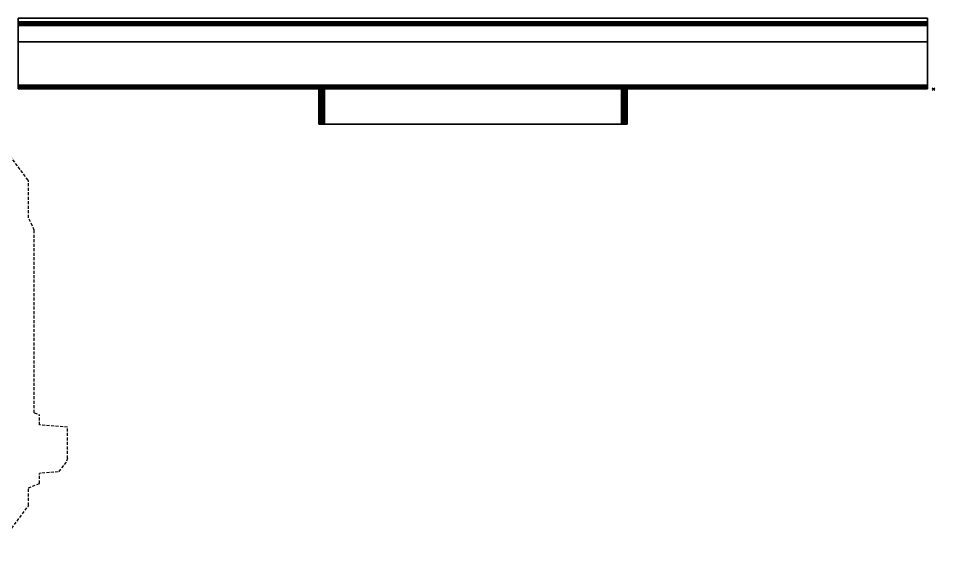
# Model space of a CAD drawing. Header units: millimetres. Extents: x -225 to 1123, y -1228 to 1.
# Drawn here: x 345 to 1123, y -1227 to -782 of the extents above; entities that cross this region are included whole.
import ezdxf

# ---------------------------------------------------------------- set-up
doc = ezdxf.new("R2010")
doc.units = ezdxf.units.MM
doc.header["$PDMODE"] = 35
doc.linetypes.add('NASCOSTA', pattern=[0.381, 0.254, -0.127])
for name, color, linetype in [('IQ_200_2D', 1, 'Continuous'), ('IQ_200_3D', 1, 'Continuous'), ('IQ_204_2D', 7, 'Continuous'), ('IQ_INS_3D', 3, 'Continuous')]:
    doc.layers.add(name, color=color, linetype=linetype)

msp = doc.modelspace()

# ---------------------------------------------------------------- linework, layer by layer
at = {"layer": 'IQ_200_2D'}
for p, q in [((1117, -782), (1117, -842)), ((1117, -842), (345, -842)), ((600, -872), (600, -842)), ((862, -842), (862, -872)), ((862, -872), (600, -872))]:
    msp.add_line(p, q, dxfattribs=at)
at = {"layer": 'IQ_204_2D', "linetype": 'NASCOSTA', "ltscale": 10}
for p, q in [((353.23, -919.46), (330.43, -888.65)), ((353.55, -920.31), (353.23, -919.46)), ((353.55, -951.34), (353.55, -920.31)), ((358.55, -961.84), (353.55, -951.34)), ((358.55, -1116.99), (358.55, -961.84)), ((358.55, -1116.99), (363.05, -1118.86)), ((363.05, -1127.33), (363.05, -1118.86)), ((386.75, -1129.23), (363.05, -1127.33)), ((386.75, -1155.76), (386.75, -1129.23)), ((385.64, -1158.9), (378.95, -1167.2)), ((386.75, -1155.76), (385.64, -1158.9)), ((378.95, -1167.2), (363.05, -1168.47)), ((363.05, -1176.95), (363.05, -1168.47)), ((353.55, -1180.9), (363.05, -1176.95)), ((353.55, -1195.69), (353.55, -1180.9)), ((330.43, -1227.35), (353.23, -1196.54)), ((353.23, -1196.54), (353.55, -1195.69))]:
    msp.add_line(p, q, dxfattribs=at)
at = {"layer": 'IQ_INS_3D'}
msp.add_point((1122, -842), dxfattribs=at)

# ---------------------------------------------------------------- meshes
at = {"layer": 'IQ_200_3D'}
mesh = msp.add_polyface(dxfattribs=at)
corners = [(345, -782, 758.13), (345, -782, 188), (345, -839.5, 188), (345, -840.15, 188.09), (345, -840.75, 188.33), (345, -841.27, 188.73), (345, -841.67, 189.25), (345, -841.91, 189.85), (345, -842, 190.5), (345, -842, 771.62), (345, -841.91, 772.27), (345, -841.67, 772.87), (345, -841.27, 773.39), (345, -840.75, 773.79), (345, -840.15, 774.03), (345, -839.5, 774.12), (345, -838.85, 774.03)]
mesh.append_faces([[corners[k] for k in face] for face in [(16, 13, 14, 15)]], dxfattribs={"vtx0": -1})
mesh.append_faces([[corners[k] for k in face] for face in [(9, 16, 0, 8)]], dxfattribs={"vtx0": -1, "vtx2": -1})
mesh.append_faces([[corners[k] for k in face] for face in [(8, 0, 1, 2)]], dxfattribs={"vtx0": -1, "vtx3": -1})
mesh.append_faces([[corners[k] for k in face] for face in [(5, 6, 4)]], dxfattribs={"vtx1": -1})
mesh.append_faces([[corners[k] for k in face] for face in [(7, 8, 2, 6)]], dxfattribs={"vtx1": -1, "vtx2": -1})
mesh.append_faces([[corners[k] for k in face] for face in [(12, 13, 16, 9)]], dxfattribs={"vtx1": -1, "vtx2": -1, "vtx3": -1})
mesh.append_faces([[corners[k] for k in face] for face in [(2, 3, 4, 6)]], dxfattribs={"vtx2": -1, "vtx3": -1})
mesh.append_faces([[corners[k] for k in face] for face in [(9, 10, 11, 12)]], dxfattribs={"vtx3": -1})
mesh = msp.add_polyface(dxfattribs=at)
corners = [(1117, -839.5, 188), (345, -839.5, 188), (345, -782, 188), (1117, -782, 188)]
mesh.append_faces([[corners[k] for k in face] for face in [(0, 1, 2, 3)]])
mesh = msp.add_polyface(dxfattribs=at)
corners = [(1117, -782, 188), (345, -782, 188), (345, -782, 758.13), (1117, -782, 758.13)]
mesh.append_faces([[corners[k] for k in face] for face in [(0, 1, 2, 3)]])
mesh = msp.add_polyface(dxfattribs=at)
corners = [(1117, -782, 758.13), (345, -782, 758.13), (345, -838.85, 774.03), (1117, -838.85, 774.03)]
mesh.append_faces([[corners[k] for k in face] for face in [(0, 1, 2, 3)]])
mesh = msp.add_polyface(dxfattribs=at)
corners = [(345, -802.08, 1493), (345, -785, 1493), (345, -785, 763.62), (345, -785.07, 763.05), (345, -785.26, 762.52), (345, -785.57, 762.04), (345, -785.98, 761.64), (345, -786.47, 761.34), (345, -787.01, 761.17), (345, -787.58, 761.12), (345, -788.15, 761.21), (345, -840.15, 775.81), (345, -840.75, 776.06), (345, -841.27, 776.46), (345, -841.67, 776.97), (345, -841.91, 777.58), (345, -842, 778.22), (345, -842, 1463.41)]
mesh.append_faces([[corners[k] for k in face] for face in [(8, 4, 7)]], dxfattribs={"vtx0": -1, "vtx1": -1})
mesh.append_faces([[corners[k] for k in face] for face in [(2, 11, 16, 17)]], dxfattribs={"vtx0": -1, "vtx1": -1, "vtx3": -1})
mesh.append_faces([[corners[k] for k in face] for face in [(1, 2, 17, 0)]], dxfattribs={"vtx1": -1})
mesh.append_faces([[corners[k] for k in face] for face in [(10, 11, 2, 9)]], dxfattribs={"vtx1": -1, "vtx2": -1})
mesh.append_faces([[corners[k] for k in face] for face in [(8, 9, 2, 4)]], dxfattribs={"vtx1": -1, "vtx2": -1, "vtx3": -1})
mesh.append_faces([[corners[k] for k in face] for face in [(15, 16, 11, 12)]], dxfattribs={"vtx1": -1, "vtx3": -1})
mesh.append_faces([[corners[k] for k in face] for face in [(13, 14, 15, 12), (5, 6, 7, 4), (2, 3, 4)]], dxfattribs={"vtx2": -1})
mesh = msp.add_polyface(dxfattribs=at)
corners = [(1117, -785, 763.62), (345, -785, 763.62), (345, -785, 1493), (1117, -785, 1493)]
mesh.append_faces([[corners[k] for k in face] for face in [(0, 1, 2, 3)]])
mesh = msp.add_polyface(dxfattribs=at)
corners = [(1117, -785, 1493), (345, -785, 1493), (345, -802.08, 1493), (1117, -802.08, 1493)]
mesh.append_faces([[corners[k] for k in face] for face in [(0, 1, 2, 3)]])
mesh = msp.add_polyface(dxfattribs=at)
corners = [(1117, -785, 763.62), (1117, -785.07, 763.05), (1117, -785.26, 762.52), (1117, -785.57, 762.04), (1117, -785.98, 761.64), (1117, -786.47, 761.34), (1117, -787.01, 761.17), (1117, -787.58, 761.12), (1117, -788.15, 761.21), (345, -788.15, 761.21), (345, -787.58, 761.12), (345, -787.01, 761.17), (345, -786.47, 761.34), (345, -785.98, 761.64), (345, -785.57, 762.04), (345, -785.26, 762.52), (345, -785.07, 763.05), (345, -785, 763.62)]
mesh.append_faces([[corners[k] for k in face] for face in [(1, 16, 17, 0)]], dxfattribs={"vtx0": -1})
mesh.append_faces([[corners[k] for k in face] for face in [(7, 10, 11, 6), (6, 11, 12, 5), (5, 12, 13, 4), (3, 14, 15, 2), (2, 15, 16, 1), (14, 3, 4, 13)]], dxfattribs={"vtx0": -1, "vtx2": -1})
mesh.append_faces([[corners[k] for k in face] for face in [(8, 9, 10, 7)]], dxfattribs={"vtx2": -1})
mesh = msp.add_polyface(dxfattribs=at)
corners = [(1117, -782, 758.13), (1117, -838.85, 774.03), (1117, -839.5, 774.12), (1117, -840.15, 774.03), (1117, -840.75, 773.79), (1117, -841.27, 773.39), (1117, -841.67, 772.87), (1117, -841.91, 772.27), (1117, -842, 771.62), (1117, -842, 190.5), (1117, -841.91, 189.85), (1117, -841.67, 189.25), (1117, -841.27, 188.73), (1117, -840.75, 188.33), (1117, -840.15, 188.09), (1117, -839.5, 188), (1117, -782, 188)]
mesh.append_faces([[corners[k] for k in face] for face in [(9, 11, 15, 16)]], dxfattribs={"vtx0": -1, "vtx1": -1, "vtx3": -1})
mesh.append_faces([[corners[k] for k in face] for face in [(16, 0, 9)]], dxfattribs={"vtx1": -1, "vtx2": -1})
mesh.append_faces([[corners[k] for k in face] for face in [(4, 5, 8, 1)]], dxfattribs={"vtx1": -1, "vtx2": -1, "vtx3": -1})
mesh.append_faces([[corners[k] for k in face] for face in [(0, 1, 8, 9)]], dxfattribs={"vtx1": -1, "vtx3": -1})
mesh.append_faces([[corners[k] for k in face] for face in [(9, 10, 11), (11, 12, 13), (6, 7, 8, 5)]], dxfattribs={"vtx2": -1})
mesh.append_faces([[corners[k] for k in face] for face in [(13, 14, 15, 11)]], dxfattribs={"vtx2": -1, "vtx3": -1})
mesh.append_faces([[corners[k] for k in face] for face in [(1, 2, 3, 4)]], dxfattribs={"vtx3": -1})
mesh = msp.add_polyface(dxfattribs=at)
corners = [(1117, -802.08, 1493), (1117, -842, 1463.41), (1117, -842, 778.22), (1117, -841.91, 777.58), (1117, -841.67, 776.97), (1117, -841.27, 776.46), (1117, -840.75, 776.06), (1117, -840.15, 775.81), (1117, -788.15, 761.21), (1117, -787.58, 761.12), (1117, -787.01, 761.17), (1117, -786.47, 761.34), (1117, -785.98, 761.64), (1117, -785.57, 762.04), (1117, -785.26, 762.52), (1117, -785.07, 763.05), (1117, -785, 763.62), (1117, -785, 1493)]
mesh.append_faces([[corners[k] for k in face] for face in [(16, 10, 14, 15)]], dxfattribs={"vtx0": -1, "vtx1": -1})
mesh.append_faces([[corners[k] for k in face] for face in [(14, 10, 11), (6, 2, 3, 5), (2, 6, 7)]], dxfattribs={"vtx0": -1, "vtx2": -1})
mesh.append_faces([[corners[k] for k in face] for face in [(16, 1, 2, 7)]], dxfattribs={"vtx0": -1, "vtx2": -1, "vtx3": -1})
mesh.append_faces([[corners[k] for k in face] for face in [(4, 5, 3)]], dxfattribs={"vtx1": -1})
mesh.append_faces([[corners[k] for k in face] for face in [(7, 8, 16)]], dxfattribs={"vtx1": -1, "vtx2": -1})
mesh.append_faces([[corners[k] for k in face] for face in [(17, 0, 1, 16)]], dxfattribs={"vtx2": -1})
mesh.append_faces([[corners[k] for k in face] for face in [(8, 9, 10, 16)]], dxfattribs={"vtx2": -1, "vtx3": -1})
mesh.append_faces([[corners[k] for k in face] for face in [(11, 12, 13, 14)]], dxfattribs={"vtx3": -1})
mesh = msp.add_polyface(dxfattribs=at)
corners = [(1117, -840.15, 775.81), (345, -840.15, 775.81), (345, -788.15, 761.21), (1117, -788.15, 761.21)]
mesh.append_faces([[corners[k] for k in face] for face in [(0, 1, 2, 3)]])
mesh = msp.add_polyface(dxfattribs=at)
corners = [(1117, -802.08, 1493), (345, -802.08, 1493), (345, -842, 1463.41), (1117, -842, 1463.41)]
mesh.append_faces([[corners[k] for k in face] for face in [(0, 1, 2, 3)]])
mesh = msp.add_polyface(dxfattribs=at)
corners = [(1117, -842, 771.62), (1117, -841.91, 772.27), (1117, -841.67, 772.87), (1117, -841.27, 773.39), (1117, -840.75, 773.79), (1117, -840.15, 774.03), (1117, -839.5, 774.12), (1117, -838.85, 774.03), (345, -838.85, 774.03), (345, -839.5, 774.12), (345, -840.15, 774.03), (345, -840.75, 773.79), (345, -841.27, 773.39), (345, -841.67, 772.87), (345, -841.91, 772.27), (345, -842, 771.62)]
mesh.append_faces([[corners[k] for k in face] for face in [(1, 14, 15, 0)]], dxfattribs={"vtx0": -1})
mesh.append_faces([[corners[k] for k in face] for face in [(6, 9, 10, 5), (5, 10, 11, 4), (4, 11, 12, 3), (3, 12, 13, 2), (2, 13, 14, 1)]], dxfattribs={"vtx0": -1, "vtx2": -1})
mesh.append_faces([[corners[k] for k in face] for face in [(7, 8, 9, 6)]], dxfattribs={"vtx2": -1})
mesh = msp.add_polyface(dxfattribs=at)
corners = [(1117, -839.5, 188), (1117, -840.15, 188.09), (1117, -840.75, 188.33), (1117, -841.27, 188.73), (1117, -841.67, 189.25), (1117, -841.91, 189.85), (1117, -842, 190.5), (345, -842, 190.5), (345, -841.91, 189.85), (345, -841.67, 189.25), (345, -841.27, 188.73), (345, -840.75, 188.33), (345, -840.15, 188.09), (345, -839.5, 188)]
mesh.append_faces([[corners[k] for k in face] for face in [(1, 12, 13, 0)]], dxfattribs={"vtx0": -1})
mesh.append_faces([[corners[k] for k in face] for face in [(5, 8, 9, 4), (4, 9, 10, 3), (2, 11, 12, 1), (11, 2, 3, 10)]], dxfattribs={"vtx0": -1, "vtx2": -1})
mesh.append_faces([[corners[k] for k in face] for face in [(6, 7, 8, 5)]], dxfattribs={"vtx2": -1})
mesh = msp.add_polyface(dxfattribs=at)
corners = [(1117, -840.15, 775.81), (1117, -840.75, 776.06), (1117, -841.27, 776.46), (1117, -841.67, 776.97), (1117, -841.91, 777.58), (1117, -842, 778.22), (345, -842, 778.22), (345, -841.91, 777.58), (345, -841.67, 776.97), (345, -841.27, 776.46), (345, -840.75, 776.06), (345, -840.15, 775.81)]
mesh.append_faces([[corners[k] for k in face] for face in [(1, 10, 11, 0)]], dxfattribs={"vtx0": -1})
mesh.append_faces([[corners[k] for k in face] for face in [(4, 7, 8, 3), (3, 8, 9, 2), (2, 9, 10, 1)]], dxfattribs={"vtx0": -1, "vtx2": -1})
mesh.append_faces([[corners[k] for k in face] for face in [(5, 6, 7, 4)]], dxfattribs={"vtx2": -1})
mesh = msp.add_polyface(dxfattribs=at)
corners = [(1117, -842, 1463.41), (345, -842, 1463.41), (345, -842, 778.22), (1117, -842, 778.22)]
mesh.append_faces([[corners[k] for k in face] for face in [(0, 1, 2, 3)]])
mesh = msp.add_polyface(dxfattribs=at)
corners = [(1117, -842, 771.62), (345, -842, 771.62), (345, -842, 190.5), (1117, -842, 190.5)]
mesh.append_faces([[corners[k] for k in face] for face in [(0, 1, 2, 3)]])
mesh = msp.add_polyface(dxfattribs=at)
corners = [(862, -842, 827), (862, -842, 812), (861.83, -842, 810.71), (861.33, -842, 809.5), (860.54, -842, 808.46), (859.5, -842, 807.67), (858.29, -842, 807.17), (857, -842, 807), (605, -842, 807), (603.71, -842, 807.17), (602.5, -842, 807.67), (601.46, -842, 808.46), (600.67, -842, 809.5), (600.17, -842, 810.71), (600, -842, 812), (600, -842, 827)]
mesh.append_faces([[corners[k] for k in face] for face in [(10, 13, 14), (15, 7, 8)]], dxfattribs={"vtx0": -1, "vtx2": -1})
mesh.append_faces([[corners[k] for k in face] for face in [(0, 1, 7, 15)]], dxfattribs={"vtx1": -1, "vtx2": -1})
mesh.append_faces([[corners[k] for k in face] for face in [(14, 15, 8, 10)]], dxfattribs={"vtx1": -1, "vtx2": -1, "vtx3": -1})
mesh.append_faces([[corners[k] for k in face] for face in [(11, 12, 13, 10), (8, 9, 10), (3, 4, 5)]], dxfattribs={"vtx2": -1})
mesh.append_faces([[corners[k] for k in face] for face in [(1, 2, 3, 7), (5, 6, 7, 3)]], dxfattribs={"vtx2": -1, "vtx3": -1})
mesh = msp.add_polyface(dxfattribs=at)
corners = [(862, -872, 827), (862, -842, 827), (600, -842, 827), (600, -872, 827)]
mesh.append_faces([[corners[k] for k in face] for face in [(0, 1, 2, 3)]])
mesh = msp.add_polyface(dxfattribs=at)
corners = [(600, -872, 827), (600, -842, 827), (600, -842, 812), (600, -872, 812)]
mesh.append_faces([[corners[k] for k in face] for face in [(0, 1, 2, 3)]])
mesh = msp.add_polyface(dxfattribs=at)
corners = [(605, -872, 807), (603.71, -872, 807.17), (602.5, -872, 807.67), (601.46, -872, 808.46), (600.67, -872, 809.5), (600.17, -872, 810.71), (600, -872, 812), (600, -842, 812), (600.17, -842, 810.71), (600.67, -842, 809.5), (601.46, -842, 808.46), (602.5, -842, 807.67), (603.71, -842, 807.17), (605, -842, 807)]
mesh.append_faces([[corners[k] for k in face] for face in [(7, 8, 5, 6), (0, 1, 12, 13)]], dxfattribs={"vtx1": -1})
mesh.append_faces([[corners[k] for k in face] for face in [(8, 9, 4, 5), (3, 4, 9, 10), (10, 11, 2, 3), (11, 12, 1, 2)]], dxfattribs={"vtx1": -1, "vtx3": -1})
mesh = msp.add_polyface(dxfattribs=at)
corners = [(605, -872, 807), (605, -842, 807), (857, -842, 807), (857, -872, 807)]
mesh.append_faces([[corners[k] for k in face] for face in [(0, 1, 2, 3)]])
mesh = msp.add_polyface(dxfattribs=at)
corners = [(862, -872, 812), (861.83, -872, 810.71), (861.33, -872, 809.5), (860.54, -872, 808.46), (859.5, -872, 807.67), (858.29, -872, 807.17), (857, -872, 807), (857, -842, 807), (858.29, -842, 807.17), (859.5, -842, 807.67), (860.54, -842, 808.46), (861.33, -842, 809.5), (861.83, -842, 810.71), (862, -842, 812)]
mesh.append_faces([[corners[k] for k in face] for face in [(7, 8, 5, 6)]], dxfattribs={"vtx1": -1})
mesh.append_faces([[corners[k] for k in face] for face in [(8, 9, 4, 5), (3, 4, 9, 10), (10, 11, 2, 3), (11, 12, 1, 2)]], dxfattribs={"vtx1": -1, "vtx3": -1})
mesh.append_faces([[corners[k] for k in face] for face in [(13, 0, 1, 12)]], dxfattribs={"vtx2": -1})
mesh = msp.add_polyface(dxfattribs=at)
corners = [(862, -872, 812), (862, -842, 812), (862, -842, 827), (862, -872, 827)]
mesh.append_faces([[corners[k] for k in face] for face in [(0, 1, 2, 3)]])
mesh = msp.add_polyface(dxfattribs=at)
corners = [(862, -872, 827), (600, -872, 827), (600, -872, 812), (600.17, -872, 810.71), (600.67, -872, 809.5), (601.46, -872, 808.46), (602.5, -872, 807.67), (603.71, -872, 807.17), (605, -872, 807), (857, -872, 807), (858.29, -872, 807.17), (859.5, -872, 807.67), (860.54, -872, 808.46), (861.33, -872, 809.5), (861.83, -872, 810.71), (862, -872, 812)]
mesh.append_faces([[corners[k] for k in face] for face in [(15, 12, 13, 14)]], dxfattribs={"vtx0": -1})
mesh.append_faces([[corners[k] for k in face] for face in [(8, 3, 4, 5)]], dxfattribs={"vtx0": -1, "vtx3": -1})
mesh.append_faces([[corners[k] for k in face] for face in [(11, 12, 15, 10), (2, 3, 8, 1)]], dxfattribs={"vtx1": -1, "vtx2": -1})
mesh.append_faces([[corners[k] for k in face] for face in [(15, 0, 9, 10), (8, 9, 0, 1)]], dxfattribs={"vtx1": -1, "vtx3": -1})
mesh.append_faces([[corners[k] for k in face] for face in [(6, 7, 8, 5)]], dxfattribs={"vtx2": -1})

doc.saveas('drawing.dxf')
